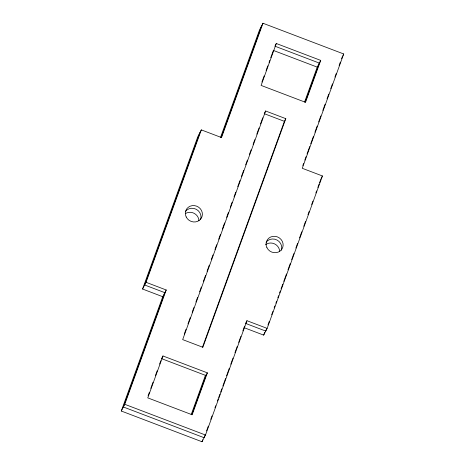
<?xml version="1.0" encoding="UTF-8"?>
<svg xmlns="http://www.w3.org/2000/svg" width="465" height="465" viewBox="0 0 465 465"><rect width="100%" height="100%" fill="white"/><g stroke="black" fill="none" stroke-linecap="round" stroke-linejoin="round"><path stroke-width="0.7" d="M142.563 289.032L146.039 282.302L166.22 289.986L162.75 296.711L142.563 289.032L197.858 136.611L201.328 129.886L221.514 137.564L262.981 23.25L343.716 53.975L302.25 168.289L322.437 175.968L267.143 328.389L263.672 335.114L244.16 327.691M199.938 132.577L144.65 284.993L164.831 292.677L123.365 406.991L204.1 437.716L205.088 434.99M146.039 282.302L201.328 129.886M267.143 328.389L246.962 320.711L205.489 435.025L202.019 441.75L121.284 411.025L162.75 296.711M220.509 137.489L259.511 29.975L262.981 23.25M221.113 137.535L261.592 25.941M121.284 411.025L124.754 404.3L166.22 289.986M148.085 395.837L149.311 392.454M150.782 388.397L152.991 382.311M155.444 375.551L157.158 370.82M159.611 364.06L160.838 360.677M261.923 82.02L264.132 75.934M266.09 70.529L267.805 65.798M269.032 62.415L269.77 60.386M270.752 57.683L273.449 50.249M162.959 355.963L147.76 397.877L192.161 414.774L207.367 372.86L162.959 355.963L161.576 358.649L205.978 375.551L207.367 372.86M276.309 43.501L261.103 85.415L305.511 102.312L320.716 60.398L276.309 43.501L274.92 46.192L319.327 63.089L305.104 102.3M184.256 334.114L185.988 329.336M187.97 323.873L190.197 317.735M192.179 312.271L193.911 307.493M195.893 302.035L197.625 297.257M199.607 291.799L201.339 287.021M203.321 281.563L205.547 275.42M207.035 271.322L209.262 265.184M211.244 259.72L212.976 254.942M214.958 249.484L216.69 244.706M218.672 239.248L220.404 234.47M222.386 229.013L224.612 222.869M226.595 217.411L228.327 212.633M230.309 207.169L232.041 202.391M234.017 196.933L235.755 192.155M237.731 186.698L239.963 180.554M241.445 176.462L243.677 170.318M245.654 164.86L247.386 160.082M249.368 154.618L251.1 149.84M253.082 144.383L254.814 139.605M256.796 134.147L259.022 128.003M260.51 123.911L262.737 117.767M265.614 110.984L182.675 339.613L202.862 347.291L285.795 118.662L265.614 110.984L264.225 113.669L284.406 121.353L285.795 118.662M202.461 347.25L284.406 121.353M191.167 414.675L205.536 375.069M304.61 101.945L317.24 67.123L320.716 60.398M191.754 414.763L206.472 374.186M202.019 441.75L202.757 439.71M206.57 430.91L208.297 426.143M210.767 419.343L211.999 415.943M214.964 407.776L215.702 405.736M217.434 400.97L218.172 398.929M218.666 397.569L219.899 394.163M220.643 392.123L221.875 388.723M222.863 386.002L225.577 378.516M226.565 375.796L229.28 368.309M230.762 364.223L232.982 358.102M234.959 352.656L237.179 346.535M238.661 342.449L240.882 336.329M242.858 330.882L244.584 326.122M302.837 165.534L303.575 163.494M304.813 160.094L306.046 156.688M307.034 153.967L309.748 146.481M310.736 143.761L313.451 136.274M314.933 132.194L317.153 126.067M318.635 121.987L320.856 115.861M322.832 110.42L325.052 104.294M327.029 98.853L328.755 94.087M330.731 88.646L332.458 83.88M334.928 77.08L336.16 73.673M339.119 65.507L340.357 62.107M341.589 58.706L342.333 56.666M263.672 335.114L264.661 332.394M266.497 329.04L265.753 331.08L245.572 323.402M267.98 324.954L269.212 321.553M271.682 314.747L272.914 311.347M274.147 307.946L274.891 305.906M275.879 303.18L276.617 301.14M277.849 297.74L278.593 295.699M279.581 292.973L280.319 290.933M281.058 288.893L282.79 284.127M283.772 281.406L286.492 273.92M287.969 269.84L290.195 263.713M291.671 259.633L293.897 253.506M295.868 248.066L297.6 243.3M299.57 237.859L301.791 231.733M303.767 226.292L305.493 221.526M307.964 214.725L309.196 211.319M311.666 204.519L312.899 201.113M315.863 192.952L316.601 190.906M317.839 187.505L319.071 184.105M319.565 182.745L320.798 179.339M342.885 55.585L343.716 53.975M245.851 322.861L246.962 320.711M321.048 178.659L322.437 175.968M273.507 50.482L317.24 67.123M124.754 404.3L205.489 435.025M185.366 213.615A8.649 8.097 27.3 0 1 194.19 213.348A8.649 8.097 27.3 0 1 198.927 220.782M265.521 244.753A8.649 8.097 27.3 0 1 274.594 243.898A8.649 8.097 27.3 0 1 279.668 251.507M185.395 211.529A8.649 8.097 27.3 0 1 196.271 209.308A8.649 8.097 27.3 0 1 200.555 219.538M266.131 242.248A8.649 8.097 27.3 0 1 277.012 240.033A8.649 8.097 27.3 0 1 281.29 250.263M266.939 247.717A8.649 8.097 27.3 0 0 281.691 249.438A8.649 8.097 27.3 0 0 275.187 236.342A8.649 8.097 27.3 0 0 266.939 247.717M186.203 216.992A8.649 8.097 27.3 0 0 200.95 218.713A8.649 8.097 27.3 0 0 194.446 205.617A8.649 8.097 27.3 0 0 186.203 216.992"/></g></svg>
